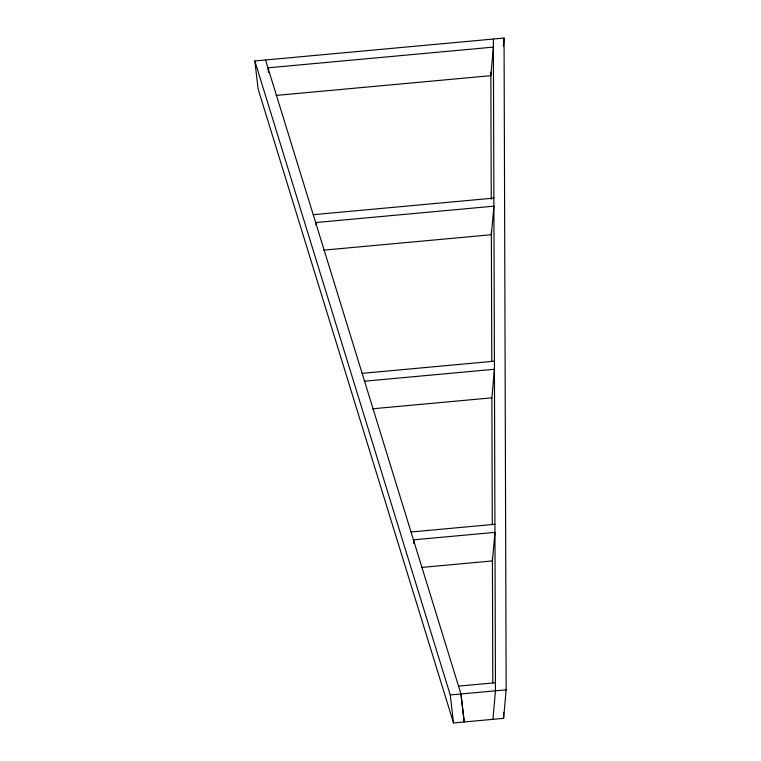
<?xml version="1.0" encoding="UTF-8"?>
<svg xmlns="http://www.w3.org/2000/svg" width="761" height="761" viewBox="0 0 761 761"><rect width="100%" height="100%" fill="white"/><g stroke="black" fill="none" stroke-linecap="round" stroke-linejoin="round"><path stroke-width="1.14" d="M503.354 46.05L504.058 38.05L254.84 60.956L258.112 88.989L453.518 722.95L503.62 718.355L506.16 689.827L504.058 38.05M492.3 524.443L491.891 397.832L494.431 369.266L364.548 381.204M492.928 719.345L495.459 690.807L493.366 39.03M276.053 95.42L490.855 75.672L493.394 47.106L267.958 67.824L268.519 72.495M313.228 214.697L493.879 198.098M323.72 250.141L491.368 234.73L493.908 206.164L315.653 222.545L315.929 224.885M362.131 373.347L494.403 361.19M372.586 408.79L491.891 397.832M411.026 531.996L494.926 524.291M413.451 539.853L413.86 543.354L413.451 539.844L494.954 532.367L492.415 560.924L421.47 567.44M458.531 686.127L495.44 682.741M254.84 60.956L450.255 694.955L506.16 689.827M265.541 59.967L460.957 693.975L464.21 721.97L460.957 693.984M450.255 694.955L453.518 722.95M503.601 712.42L503.62 718.355M490.845 72.219L491.254 199.315M491.359 231.277L491.777 361.351M492.405 557.461L492.805 682.855"/></g></svg>
